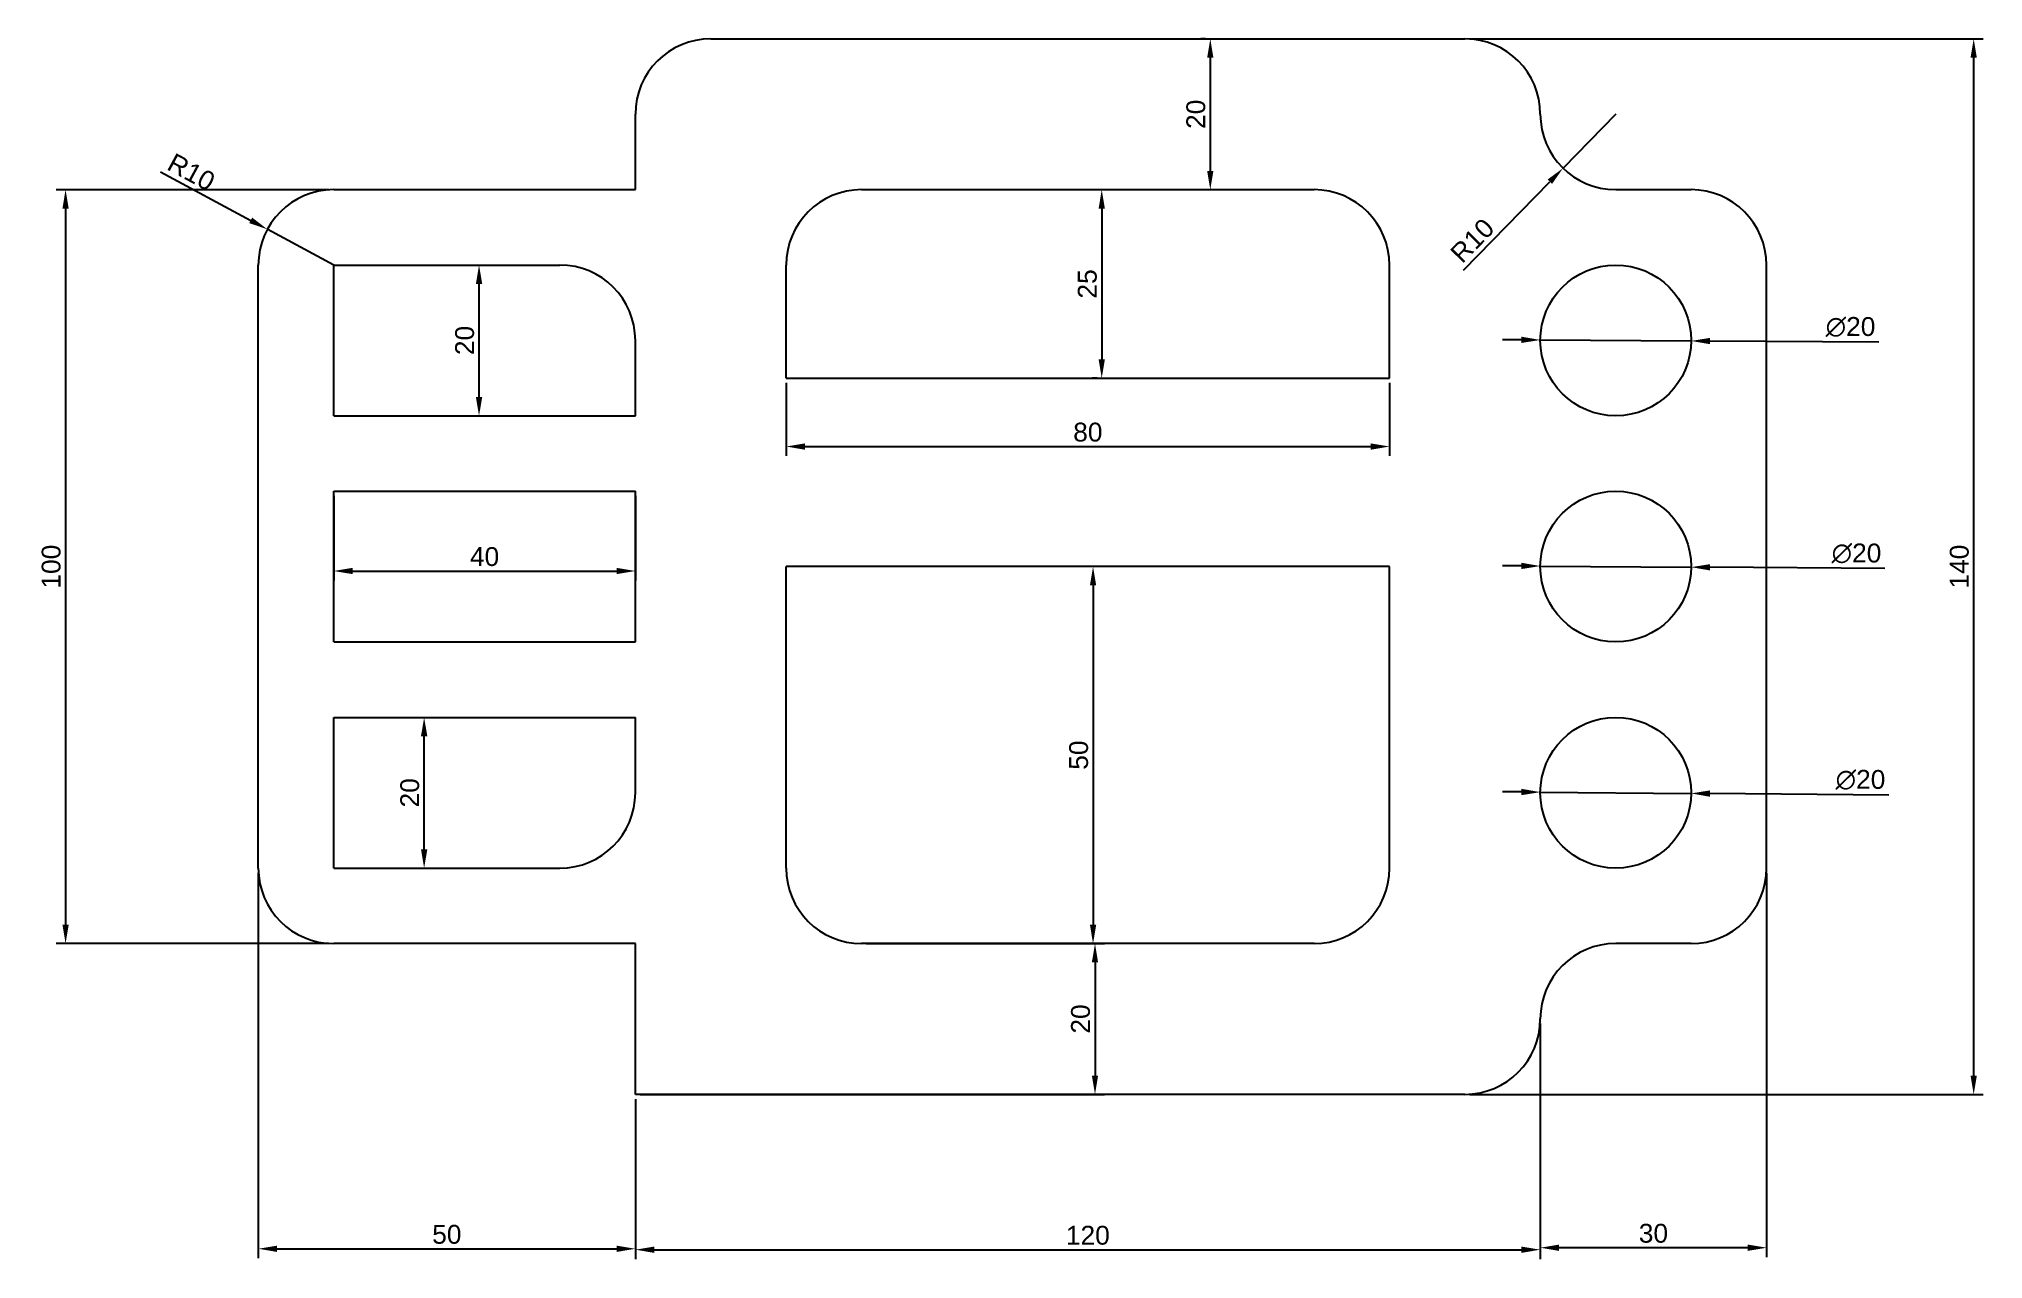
# Model space of a CAD drawing. Header units: millimetres. Extents: x 2921 to 3179, y 1988 to 2150.
import ezdxf

# ---------------------------------------------------------------- set-up
doc = ezdxf.new("R2010")
doc.units = ezdxf.units.MM
doc.styles.get("Standard").update_dxf_attribs({"font": 'arial.ttf'})
doc.dimstyles.new('ISO-25', dxfattribs={"dimtxt": 2.5, "dimasz": 2.5, "dimexe": 1.25, "dimexo": 0.625, "dimtad": 1, "dimtxsty": 'Standard', "dimcen": 2.5, "dimadec": 0, "dimazin": 0, "dimtfac": 1, "dimtmove": 0, "dimatfit": 3, "dimfxl": 1, "dimarcsym": 0})

# ---------------------------------------------------------------- blocks, each defined once
blk = doc.blocks.new('*D1')
at = {"color": 0, "lineweight": -2, "transparency": 16777216}
for p, q in [((2950.18, 2039), (2950.18, 1987.89)), ((3000.18, 2009), (3000.18, 1987.89)), ((2952.68, 1989.14), (2997.68, 1989.14))]:
    blk.add_line(p, q, dxfattribs=at)
at = {"color": 0, "transparency": 16777216}
for points in [[(2952.68, 1989.56), (2952.68, 1988.72), (2950.18, 1989.14)], [(2997.68, 1989.56), (2997.68, 1988.72), (3000.18, 1989.14)]]:
    blk.add_solid(points, dxfattribs=at)
at = {"layer": 'Defpoints', "color": 0, "transparency": 16777216}
for p in [(2950.18, 2039.62), (3000.18, 2009.62), (3000.18, 1989.14)]:
    blk.add_point(p, dxfattribs=at)
at = {"color": 0, "transparency": 16777216, "insert": (2975.18, 1991.04), "char_height": 2.5, "attachment_point": 5}
blk.add_mtext('50', dxfattribs=at)
blk = doc.blocks.new('*D2')
at = {"color": 0, "lineweight": -2, "transparency": 16777216}
for p, q in [((2960.8, 2059.62), (2973.42, 2059.62)), ((2972.17, 2042.12), (2972.17, 2057.12)), ((2960.8, 2039.62), (2973.42, 2039.62))]:
    blk.add_line(p, q, dxfattribs=at)
at = {"color": 0, "transparency": 16777216}
for points in [[(2971.75, 2057.12), (2972.59, 2057.12), (2972.17, 2059.62)], [(2971.75, 2042.12), (2972.59, 2042.12), (2972.17, 2039.62)]]:
    blk.add_solid(points, dxfattribs=at)
at = {"layer": 'Defpoints', "color": 0, "transparency": 16777216}
for p in [(2960.18, 2059.62), (2972.17, 2059.62), (2960.18, 2039.62)]:
    blk.add_point(p, dxfattribs=at)
at = {"color": 0, "transparency": 16777216, "insert": (2970.27, 2049.62), "char_height": 2.5, "attachment_point": 5, "rotation": 90}
blk.add_mtext('20', dxfattribs=at)
blk = doc.blocks.new('*D3')
at = {"color": 0, "lineweight": -2, "transparency": 16777216}
for p, q in [((2960.18, 2089), (2960.18, 2077.79)), ((3000.18, 2089), (3000.18, 2077.79)), ((2962.68, 2079.04), (2997.68, 2079.04))]:
    blk.add_line(p, q, dxfattribs=at)
at = {"color": 0, "transparency": 16777216}
for points in [[(2962.68, 2079.46), (2962.68, 2078.63), (2960.18, 2079.04)], [(2997.68, 2079.46), (2997.68, 2078.63), (3000.18, 2079.04)]]:
    blk.add_solid(points, dxfattribs=at)
at = {"layer": 'Defpoints', "color": 0, "transparency": 16777216}
for p in [(2960.18, 2089.62), (3000.18, 2089.62), (3000.18, 2079.04)]:
    blk.add_point(p, dxfattribs=at)
at = {"color": 0, "transparency": 16777216, "insert": (2980.18, 2080.94), "char_height": 2.5, "attachment_point": 5}
blk.add_mtext('40', dxfattribs=at)
blk = doc.blocks.new('*D4')
at = {"color": 0, "lineweight": -2, "transparency": 16777216}
for p, q in [((2960.8, 2119.62), (2980.7, 2119.62)), ((2979.45, 2102.12), (2979.45, 2117.12)), ((2960.8, 2099.62), (2980.7, 2099.62))]:
    blk.add_line(p, q, dxfattribs=at)
at = {"color": 0, "transparency": 16777216}
for points in [[(2979.03, 2117.12), (2979.87, 2117.12), (2979.45, 2119.62)], [(2979.03, 2102.12), (2979.87, 2102.12), (2979.45, 2099.62)]]:
    blk.add_solid(points, dxfattribs=at)
at = {"layer": 'Defpoints', "color": 0, "transparency": 16777216}
for p in [(2960.18, 2119.62), (2979.45, 2119.62), (2960.18, 2099.62)]:
    blk.add_point(p, dxfattribs=at)
at = {"color": 0, "transparency": 16777216, "insert": (2977.55, 2109.62), "char_height": 2.5, "attachment_point": 5, "rotation": 90}
blk.add_mtext('20', dxfattribs=at)
blk = doc.blocks.new('*D5')
at = {"color": 0, "lineweight": -2, "transparency": 16777216}
for p, q in [((3060.25, 2079.62), (3059.62, 2079.62)), ((3060.87, 2077.12), (3060.87, 2032.12)), ((3061.5, 2029.62), (3062.12, 2029.62))]:
    blk.add_line(p, q, dxfattribs=at)
at = {"color": 0, "transparency": 16777216}
for points in [[(3060.46, 2077.12), (3061.29, 2077.12), (3060.87, 2079.62)], [(3060.46, 2032.12), (3061.29, 2032.12), (3060.87, 2029.62)]]:
    blk.add_solid(points, dxfattribs=at)
at = {"layer": 'Defpoints', "color": 0, "transparency": 16777216}
for p in [(3060.87, 2079.62), (3060.87, 2029.62), (3060.87, 2029.62)]:
    blk.add_point(p, dxfattribs=at)
at = {"color": 0, "transparency": 16777216, "insert": (3058.97, 2054.62), "char_height": 2.5, "attachment_point": 5, "rotation": 90}
blk.add_mtext('50', dxfattribs=at)
blk = doc.blocks.new('*D6')
at = {"color": 0, "lineweight": -2, "transparency": 16777216}
for p, q in [((3061.4, 2129.62), (3060.77, 2129.62)), ((3062.02, 2127.12), (3062.02, 2107.12)), ((3061.4, 2104.62), (3060.77, 2104.62))]:
    blk.add_line(p, q, dxfattribs=at)
at = {"color": 0, "transparency": 16777216}
for points in [[(3061.61, 2127.12), (3062.44, 2127.12), (3062.02, 2129.62)], [(3061.61, 2107.12), (3062.44, 2107.12), (3062.02, 2104.62)]]:
    blk.add_solid(points, dxfattribs=at)
at = {"layer": 'Defpoints', "color": 0, "transparency": 16777216}
for p in [(3062.02, 2129.62), (3062.02, 2104.62), (3062.02, 2104.62)]:
    blk.add_point(p, dxfattribs=at)
at = {"color": 0, "transparency": 16777216, "insert": (3060.12, 2117.12), "char_height": 2.5, "attachment_point": 5, "rotation": 90}
blk.add_mtext('25', dxfattribs=at)
blk = doc.blocks.new('*D7')
at = {"color": 0, "lineweight": -2, "transparency": 16777216}
for p, q in [((3020.18, 2104), (3020.18, 2094.3)), ((3100.18, 2104), (3100.18, 2094.3)), ((3022.68, 2095.55), (3097.68, 2095.55))]:
    blk.add_line(p, q, dxfattribs=at)
at = {"color": 0, "transparency": 16777216}
for points in [[(3022.68, 2095.97), (3022.68, 2095.13), (3020.18, 2095.55)], [(3097.68, 2095.97), (3097.68, 2095.13), (3100.18, 2095.55)]]:
    blk.add_solid(points, dxfattribs=at)
at = {"layer": 'Defpoints', "color": 0, "transparency": 16777216}
for p in [(3020.18, 2104.62), (3100.18, 2104.62), (3100.18, 2095.55)]:
    blk.add_point(p, dxfattribs=at)
at = {"color": 0, "transparency": 16777216, "insert": (3060.18, 2097.45), "char_height": 2.5, "attachment_point": 5}
blk.add_mtext('80', dxfattribs=at)
blk = doc.blocks.new('*D8')
at = {"color": 0, "lineweight": -2, "transparency": 16777216}
for p, q in [((2937.22, 2131.99), (2949.17, 2125.55)), ((2960.18, 2119.62), (2951.37, 2124.37))]:
    blk.add_line(p, q, dxfattribs=at)
at = {"color": 0, "transparency": 16777216}
blk.add_solid([(2949.37, 2125.92), (2948.97, 2125.19), (2951.37, 2124.37)], dxfattribs=at)
at = {"layer": 'Defpoints', "color": 0, "transparency": 16777216}
for p in [(2951.37, 2124.37), (2960.18, 2119.62)]:
    blk.add_point(p, dxfattribs=at)
at = {"color": 0, "transparency": 16777216, "insert": (2941.3, 2131.95), "char_height": 2.5, "attachment_point": 5, "rotation": 331.6925}
blk.add_mtext('R10', dxfattribs=at)
blk = doc.blocks.new('*D9')
at = {"color": 0, "lineweight": -2, "transparency": 16777216}
for p, q in [((2959.55, 2129.62), (2923.37, 2129.62)), ((2924.62, 2127.12), (2924.62, 2032.12)), ((2959.55, 2029.62), (2923.37, 2029.62))]:
    blk.add_line(p, q, dxfattribs=at)
at = {"color": 0, "transparency": 16777216}
for points in [[(2924.21, 2127.12), (2925.04, 2127.12), (2924.62, 2129.62)], [(2924.21, 2032.12), (2925.04, 2032.12), (2924.62, 2029.62)]]:
    blk.add_solid(points, dxfattribs=at)
at = {"layer": 'Defpoints', "color": 0, "transparency": 16777216}
for p in [(2960.18, 2129.62), (2924.62, 2029.62), (2960.18, 2029.62)]:
    blk.add_point(p, dxfattribs=at)
at = {"color": 0, "transparency": 16777216, "insert": (2922.72, 2079.62), "char_height": 2.5, "attachment_point": 5, "rotation": 90}
blk.add_mtext('100', dxfattribs=at)
blk = doc.blocks.new('*D10')
at = {"color": 0, "lineweight": -2, "transparency": 16777216}
for p, q in [((3110.8, 2149.62), (3178.9, 2149.62)), ((3177.65, 2012.12), (3177.65, 2147.12)), ((3110.8, 2009.62), (3178.9, 2009.62))]:
    blk.add_line(p, q, dxfattribs=at)
at = {"color": 0, "transparency": 16777216}
for points in [[(3177.23, 2147.12), (3178.07, 2147.12), (3177.65, 2149.62)], [(3177.23, 2012.12), (3178.07, 2012.12), (3177.65, 2009.62)]]:
    blk.add_solid(points, dxfattribs=at)
at = {"layer": 'Defpoints', "color": 0, "transparency": 16777216}
for p in [(3110.18, 2149.62), (3177.65, 2149.62), (3110.18, 2009.62)]:
    blk.add_point(p, dxfattribs=at)
at = {"color": 0, "transparency": 16777216, "insert": (3175.75, 2079.62), "char_height": 2.5, "attachment_point": 5, "rotation": 90}
blk.add_mtext('140', dxfattribs=at)
blk = doc.blocks.new('*D11')
at = {"color": 0, "lineweight": -2, "transparency": 16777216}
for p, q in [((3117.68, 2079.72), (3115.18, 2079.74)), ((3120.18, 2079.7), (3140.18, 2079.55)), ((3165.87, 2079.36), (3142.68, 2079.53))]:
    blk.add_line(p, q, dxfattribs=at)
at = {"color": 0, "transparency": 16777216}
for points in [[(3117.68, 2080.13), (3117.67, 2079.3), (3120.18, 2079.7)], [(3142.68, 2079.95), (3142.67, 2079.12), (3140.18, 2079.55)]]:
    blk.add_solid(points, dxfattribs=at)
at = {"layer": 'Defpoints', "color": 0, "transparency": 16777216}
for p in [(3120.18, 2079.7), (3140.18, 2079.55)]:
    blk.add_point(p, dxfattribs=at)
at = {"color": 0, "transparency": 16777216, "insert": (3162.11, 2081.36), "char_height": 2.5, "attachment_point": 5, "rotation": 359.5785}
blk.add_mtext('∅20', dxfattribs=at)
blk = doc.blocks.new('*D12')
at = {"color": 0, "lineweight": -2, "transparency": 16777216}
for p, q in [((3117.68, 2109.7), (3115.18, 2109.72)), ((3120.18, 2109.69), (3140.18, 2109.56)), ((3165.07, 2109.4), (3142.68, 2109.55))]:
    blk.add_line(p, q, dxfattribs=at)
at = {"color": 0, "transparency": 16777216}
for points in [[(3117.68, 2110.12), (3117.67, 2109.29), (3120.18, 2109.69)], [(3142.68, 2109.96), (3142.67, 2109.13), (3140.18, 2109.56)]]:
    blk.add_solid(points, dxfattribs=at)
at = {"layer": 'Defpoints', "color": 0, "transparency": 16777216}
for p in [(3120.18, 2109.69), (3140.18, 2109.56)]:
    blk.add_point(p, dxfattribs=at)
at = {"color": 0, "transparency": 16777216, "insert": (3161.32, 2111.4), "char_height": 2.5, "attachment_point": 5, "rotation": 359.6344}
blk.add_mtext('∅20', dxfattribs=at)
blk = doc.blocks.new('*D13')
at = {"color": 0, "lineweight": -2, "transparency": 16777216}
for p, q in [((3117.68, 2049.73), (3115.18, 2049.75)), ((3120.18, 2049.71), (3140.18, 2049.54)), ((3166.39, 2049.32), (3142.68, 2049.52))]:
    blk.add_line(p, q, dxfattribs=at)
at = {"color": 0, "transparency": 16777216}
for points in [[(3117.68, 2050.15), (3117.67, 2049.31), (3120.18, 2049.71)], [(3142.68, 2049.94), (3142.67, 2049.1), (3140.18, 2049.54)]]:
    blk.add_solid(points, dxfattribs=at)
at = {"layer": 'Defpoints', "color": 0, "transparency": 16777216}
for p in [(3120.18, 2049.71), (3140.18, 2049.54)]:
    blk.add_point(p, dxfattribs=at)
at = {"color": 0, "transparency": 16777216, "insert": (3162.64, 2051.33), "char_height": 2.5, "attachment_point": 5, "rotation": 359.5215}
blk.add_mtext('∅20', dxfattribs=at)
blk = doc.blocks.new('*D14')
at = {"color": 0, "lineweight": -2, "transparency": 16777216}
for p, q in [((3130.18, 2139.62), (3123.19, 2132.47)), ((3110.01, 2118.96), (3121.45, 2130.68))]:
    blk.add_line(p, q, dxfattribs=at)
at = {"color": 0, "transparency": 16777216}
blk.add_solid([(3121.15, 2130.97), (3121.74, 2130.39), (3123.19, 2132.47)], dxfattribs=at)
at = {"layer": 'Defpoints', "color": 0, "transparency": 16777216}
for p in [(3130.18, 2139.62), (3123.19, 2132.47)]:
    blk.add_point(p, dxfattribs=at)
at = {"color": 0, "transparency": 16777216, "insert": (3111.17, 2122.87), "char_height": 2.5, "attachment_point": 5, "rotation": 45.6964}
blk.add_mtext('R10', dxfattribs=at)
blk = doc.blocks.new('*D15')
at = {"color": 0, "lineweight": -2, "transparency": 16777216}
for p, q in [((3075.79, 2149.62), (3075.17, 2149.62)), ((3076.42, 2147.12), (3076.42, 2132.12)), ((3075.79, 2129.62), (3075.17, 2129.62))]:
    blk.add_line(p, q, dxfattribs=at)
at = {"color": 0, "transparency": 16777216}
for points in [[(3076, 2147.12), (3076.83, 2147.12), (3076.42, 2149.62)], [(3076, 2132.12), (3076.83, 2132.12), (3076.42, 2129.62)]]:
    blk.add_solid(points, dxfattribs=at)
at = {"layer": 'Defpoints', "color": 0, "transparency": 16777216}
for p in [(3076.42, 2149.62), (3076.42, 2129.62), (3076.42, 2129.62)]:
    blk.add_point(p, dxfattribs=at)
at = {"color": 0, "transparency": 16777216, "insert": (3074.51, 2139.62), "char_height": 2.5, "attachment_point": 5, "rotation": 90}
blk.add_mtext('20', dxfattribs=at)
blk = doc.blocks.new('*D16')
at = {"color": 0, "lineweight": -2, "transparency": 16777216}
for p, q in [((3120.18, 2019), (3120.18, 1987.77)), ((3000.18, 2009), (3000.18, 1987.77)), ((3002.68, 1989.02), (3117.68, 1989.02))]:
    blk.add_line(p, q, dxfattribs=at)
at = {"color": 0, "transparency": 16777216}
for points in [[(3002.68, 1989.43), (3002.68, 1988.6), (3000.18, 1989.02)], [(3117.68, 1989.43), (3117.68, 1988.6), (3120.18, 1989.02)]]:
    blk.add_solid(points, dxfattribs=at)
at = {"layer": 'Defpoints', "color": 0, "transparency": 16777216}
for p in [(3120.18, 2019.62), (3000.18, 2009.62), (3120.18, 1989.02)]:
    blk.add_point(p, dxfattribs=at)
at = {"color": 0, "transparency": 16777216, "insert": (3060.18, 1990.92), "char_height": 2.5, "attachment_point": 5}
blk.add_mtext('120', dxfattribs=at)
blk = doc.blocks.new('*D17')
at = {"color": 0, "lineweight": -2, "transparency": 16777216}
for p, q in [((3150.18, 2039), (3150.18, 1988.03)), ((3120.18, 2019), (3120.18, 1988.03)), ((3147.68, 1989.28), (3122.68, 1989.28))]:
    blk.add_line(p, q, dxfattribs=at)
at = {"color": 0, "transparency": 16777216}
for points in [[(3122.68, 1989.7), (3122.68, 1988.86), (3120.18, 1989.28)], [(3147.68, 1989.7), (3147.68, 1988.86), (3150.18, 1989.28)]]:
    blk.add_solid(points, dxfattribs=at)
at = {"layer": 'Defpoints', "color": 0, "transparency": 16777216}
for p in [(3150.18, 2039.62), (3120.18, 2019.62), (3120.18, 1989.28)]:
    blk.add_point(p, dxfattribs=at)
at = {"color": 0, "transparency": 16777216, "insert": (3135.18, 1991.18), "char_height": 2.5, "attachment_point": 5}
blk.add_mtext('30', dxfattribs=at)
blk = doc.blocks.new('*D18')
at = {"color": 0, "lineweight": -2, "transparency": 16777216}
for p, q in [((3030.8, 2029.62), (3062.38, 2029.62)), ((3061.13, 2027.12), (3061.13, 2012.12)), ((3000.8, 2009.62), (3062.38, 2009.62))]:
    blk.add_line(p, q, dxfattribs=at)
at = {"color": 0, "transparency": 16777216}
for points in [[(3060.71, 2027.12), (3061.54, 2027.12), (3061.13, 2029.62)], [(3060.71, 2012.12), (3061.54, 2012.12), (3061.13, 2009.62)]]:
    blk.add_solid(points, dxfattribs=at)
at = {"layer": 'Defpoints', "color": 0, "transparency": 16777216}
for p in [(3030.18, 2029.62), (3000.18, 2009.62), (3061.13, 2009.62)]:
    blk.add_point(p, dxfattribs=at)
at = {"color": 0, "transparency": 16777216, "insert": (3059.22, 2019.62), "char_height": 2.5, "attachment_point": 5, "rotation": 90}
blk.add_mtext('20', dxfattribs=at)

msp = doc.modelspace()

# ---------------------------------------------------------------- linework, layer by layer
for p, q in [((3010.177, 2149.625), (3110.177, 2149.625)), ((3000.177, 2129.625), (3000.177, 2139.625)), ((3120.177, 2139.625), (3120.177, 2139.625)), ((2960.177, 2129.625), (3000.177, 2129.625)), ((3030.177, 2129.625), (3090.177, 2129.625)), ((3130.177, 2129.625), (3140.177, 2129.625)), ((2950.177, 2039.625), (2950.177, 2119.625)), ((2960.177, 2119.625), (2990.177, 2119.625)), ((2960.177, 2099.625), (2960.177, 2119.625)), ((3020.177, 2104.625), (3020.177, 2119.625)), ((3100.177, 2104.625), (3100.177, 2119.625)), ((3150.177, 2039.625), (3150.177, 2119.625)), ((3000.177, 2099.625), (3000.177, 2109.625)), ((3020.177, 2104.625), (3100.177, 2104.625)), ((2960.177, 2099.625), (3000.177, 2099.625)), ((2960.177, 2089.625), (3000.177, 2089.625)), ((2960.177, 2069.625), (2960.177, 2089.625)), ((3000.177, 2069.625), (3000.177, 2089.625)), ((3020.177, 2039.625), (3020.177, 2079.625)), ((3100.177, 2079.625), (3020.177, 2079.625)), ((3100.177, 2039.625), (3100.177, 2079.625)), ((2960.177, 2069.625), (3000.177, 2069.625)), ((2960.177, 2059.625), (3000.177, 2059.625)), ((2960.177, 2039.625), (2960.177, 2059.625)), ((3000.177, 2049.625), (3000.177, 2059.625)), ((2960.177, 2039.625), (2990.177, 2039.625)), ((3000.177, 2029.625), (2960.177, 2029.625)), ((3000.177, 2009.625), (3000.177, 2029.625)), ((3090.177, 2029.625), (3030.177, 2029.625)), ((3140.177, 2029.625), (3130.177, 2029.625)), ((3120.177, 2019.625), (3120.177, 2019.625)), ((3110.177, 2009.625), (3000.177, 2009.625))]:
    msp.add_line(p, q)
for centre in [(3130.177, 2109.625), (3130.177, 2079.625), (3130.177, 2049.625)]:
    msp.add_circle(centre, 10)
for centre, start, end in [((3010.177, 2139.625), 90, 180), ((3110.177, 2139.625), 0, 90), ((3130.177, 2139.625), 180, 270), ((2960.177, 2119.625), 90, 180), ((3030.177, 2119.625), 90, 180), ((3090.177, 2119.625), 0, 90), ((3140.177, 2119.625), 0, 90), ((2990.177, 2109.625), 0, 90), ((2990.177, 2049.625), 270, 0), ((2960.177, 2039.625), 180, 270), ((3030.177, 2039.625), 180, 270), ((3090.177, 2039.625), 270, 0), ((3140.177, 2039.625), 270, 0), ((3130.177, 2019.625), 90, 180), ((3110.177, 2019.625), 270, 0)]:
    msp.add_arc(centre, 10, start, end)

# ---------------------------------------------------------------- dimensions: what is measured, and where the dimension line sits
for base, p1, p2, angle, picture, middle in [((3076.416, 2129.625), (3076.416, 2149.625), (3076.416, 2129.625), 90, '*D15', (3074.515, 2139.625)), ((3177.648, 2149.625), (3110.177, 2009.625), (3110.177, 2149.625), 270, '*D10', (3175.747, 2079.625)), ((2924.624, 2029.625), (2960.177, 2129.625), (2960.177, 2029.625), 90, '*D9', (2922.723, 2079.625)), ((3062.025, 2104.625), (3062.025, 2129.625), (3062.025, 2104.625), 90, '*D6', (3060.123, 2117.125)), ((2979.449, 2119.625), (2960.177, 2099.625), (2960.177, 2119.625), 90, '*D4', (2977.548, 2109.625)), ((3100.177, 2095.551), (3020.177, 2104.625), (3100.177, 2104.625), 180, '*D7', (3060.177, 2097.452)), ((3060.875, 2029.625), (3060.875, 2079.625), (3060.875, 2029.625), 270, '*D5', (3058.973, 2054.625)), ((2972.169, 2059.625), (2960.177, 2039.625), (2960.177, 2059.625), 90, '*D2', (2970.268, 2049.625)), ((3061.126, 2009.625), (3030.177, 2029.625), (3000.177, 2009.625), 90, '*D18', (3059.224, 2019.625))]:
    dim = msp.add_linear_dim(base=base, p1=p1, p2=p2, angle=angle, dimstyle='ISO-25')
    dim.commit()
    dim.dimension.update_dxf_attribs({"geometry": picture, "text_midpoint": middle})
for center, mpoint, picture, middle in [((3130.177, 2139.625), (3123.193, 2132.468), '*D14', (3112.533, 2121.546)), ((2960.177, 2119.625), (2951.373, 2124.367), '*D8', (2940.398, 2130.278))]:
    dim = msp.add_radius_dim(center=center, mpoint=mpoint, dimstyle='ISO-25')
    dim.commit()
    dim.dimension.update_dxf_attribs({"geometry": picture, "text_midpoint": middle, "dimtype": 164})
for p1, p2, picture, middle in [((3120.178, 2109.689), (3140.177, 2109.561), '*D12', (3161.304, 2109.426)), ((3120.178, 2079.698), (3140.177, 2079.551), '*D11', (3162.095, 2079.39)), ((3120.178, 2049.708), (3140.177, 2049.541), '*D13', (3162.622, 2049.354))]:
    dim = msp.add_diameter_dim_2p(p1=p1, p2=p2, dimstyle='ISO-25')
    dim.commit()
    dim.dimension.update_dxf_attribs({"geometry": picture, "text_midpoint": middle, "dimtype": 163})
for base, p1, p2, picture, middle in [((3000.177, 2079.042), (2960.177, 2089.625), (3000.177, 2089.625), '*D3', (2980.177, 2080.944)), ((3000.177, 1989.14), (2950.177, 2039.625), (3000.177, 2009.625), '*D1', (2975.177, 1991.042)), ((3120.177, 1989.282), (3150.177, 2039.625), (3120.177, 2019.625), '*D17', (3135.177, 1991.184)), ((3120.177, 1989.018), (3000.177, 2009.625), (3120.177, 2019.625), '*D16', (3060.177, 1990.92))]:
    dim = msp.add_linear_dim(base=base, p1=p1, p2=p2, dimstyle='ISO-25')
    dim.commit()
    dim.dimension.update_dxf_attribs({"geometry": picture, "text_midpoint": middle})

doc.saveas('drawing.dxf')
